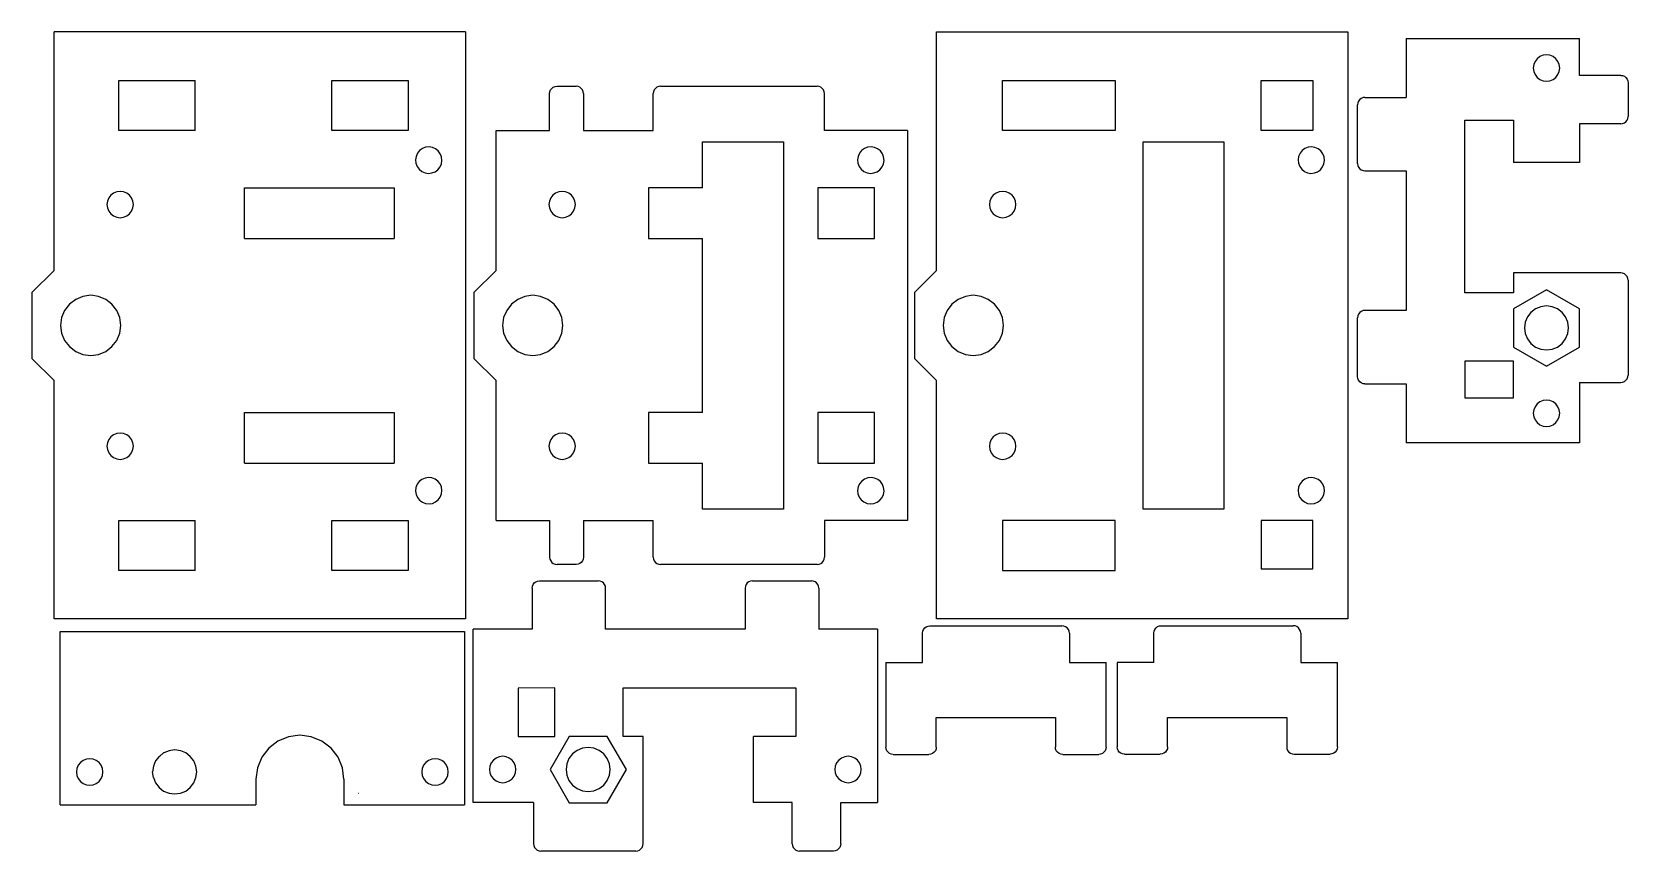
# Model space of a CAD drawing. Header units: inches. Extents: x -109 to 109, y -56 to 56.
import ezdxf

# ---------------------------------------------------------------- set-up
doc = ezdxf.new("R2010")
doc.units = ezdxf.units.IN
doc.header["$MEASUREMENT"] = 0

msp = doc.modelspace()

# ---------------------------------------------------------------- linework, layer by layer
for p, q in [((-49.6, 55.75), (-105.6, 55.75)), ((-105.6, 23.29), (-105.6, 55.75)), ((-49.6, 55.75), (-49.6, -24.15)), ((14.49, 55.75), (70.49, 55.75)), ((14.49, 23.29), (14.49, 55.75)), ((70.49, 55.75), (70.49, -24.15)), ((78.4, 54.84), (78.4, 46.84)), ((78.4, 54.84), (102, 54.84)), ((102, 49.84), (102, 54.84)), ((96.6, 52.4), (96.23, 52.11)), ((97.04, 52.58), (96.6, 52.4)), ((97.5, 52.64), (97.04, 52.58)), ((97.97, 52.58), (97.5, 52.64)), ((98.4, 52.4), (97.97, 52.58)), ((98.78, 52.11), (98.4, 52.4)), ((95.77, 51.31), (95.7, 50.84)), ((95.7, 50.84), (95.77, 50.37)), ((95.95, 51.74), (95.77, 51.31)), ((95.77, 50.37), (95.95, 49.94)), ((96.23, 52.11), (95.95, 51.74)), ((99.06, 51.74), (98.78, 52.11)), ((99.24, 51.31), (99.06, 51.74)), ((99.06, 49.94), (99.24, 50.37)), ((99.3, 50.84), (99.24, 51.31)), ((99.24, 50.37), (99.3, 50.84)), ((-96.8, 42.35), (-96.8, 49.15)), ((-96.8, 49.15), (-86.4, 49.15)), ((-86.4, 42.35), (-86.4, 49.15)), ((-67.8, 42.35), (-67.8, 49.15)), ((-67.8, 49.15), (-57.4, 49.15)), ((-57.4, 49.15), (-57.4, 42.35)), ((-38.12, 47.61), (-38.02, 47.85)), ((-38.02, 47.85), (-37.86, 48.06)), ((-37.86, 48.06), (-37.65, 48.22)), ((-37.65, 48.22), (-37.41, 48.32)), ((-37.41, 48.32), (-37.15, 48.35)), ((-37.15, 48.35), (-34.55, 48.35)), ((-34.29, 48.32), (-34.55, 48.35)), ((-34.05, 48.22), (-34.29, 48.32)), ((-33.84, 48.06), (-34.05, 48.22)), ((-33.69, 47.85), (-33.84, 48.06)), ((-33.59, 47.61), (-33.69, 47.85)), ((-23.92, 47.85), (-24.02, 47.61)), ((-23.76, 48.06), (-23.92, 47.85)), ((-23.55, 48.22), (-23.76, 48.06)), ((-23.31, 48.32), (-23.55, 48.22)), ((-23.05, 48.35), (-23.31, 48.32)), ((-23.05, 48.35), (-1.75, 48.35)), ((-1.49, 48.32), (-1.75, 48.35)), ((-1.25, 48.22), (-1.49, 48.32)), ((-1.05, 48.06), (-1.25, 48.22)), ((-0.89, 47.85), (-1.05, 48.06)), ((-0.79, 47.61), (-0.89, 47.85)), ((23.49, 42.35), (23.49, 49.15)), ((23.49, 49.15), (38.81, 49.15)), ((38.81, 49.15), (38.81, 42.35)), ((58.69, 42.35), (58.69, 49.15)), ((58.69, 49.15), (65.69, 49.15)), ((65.69, 49.15), (65.69, 42.35)), ((95.95, 49.94), (96.23, 49.57)), ((96.23, 49.57), (96.6, 49.28)), ((96.6, 49.28), (97.04, 49.1)), ((97.04, 49.1), (97.5, 49.04)), ((97.5, 49.04), (97.97, 49.1)), ((97.97, 49.1), (98.4, 49.28)), ((98.4, 49.28), (98.78, 49.57)), ((98.78, 49.57), (99.06, 49.94)), ((107.6, 49.84), (102, 49.84)), ((107.6, 49.84), (107.86, 49.81)), ((107.86, 49.81), (108.1, 49.71)), ((108.1, 49.71), (108.31, 49.55)), ((108.31, 49.55), (108.47, 49.34)), ((108.47, 49.34), (108.57, 49.1)), ((108.57, 49.1), (108.6, 48.84)), ((108.6, 48.84), (108.6, 44.24)), ((-38.15, 47.35), (-38.12, 47.61)), ((-38.15, 42.35), (-38.15, 47.35)), ((-33.55, 47.35), (-33.59, 47.61)), ((-33.55, 47.35), (-33.55, 42.35)), ((-24.02, 47.61), (-24.05, 47.35)), ((-24.05, 42.35), (-24.05, 47.35)), ((-0.75, 47.35), (-0.79, 47.61)), ((-0.75, 42.35), (-0.75, 47.35)), ((71.84, 46.1), (71.8, 45.84)), ((71.8, 37.84), (71.8, 45.84)), ((71.94, 46.34), (71.84, 46.1)), ((72.1, 46.55), (71.94, 46.34)), ((72.3, 46.71), (72.1, 46.55)), ((72.55, 46.81), (72.3, 46.71)), ((72.8, 46.84), (72.55, 46.81)), ((72.8, 46.84), (78.4, 46.84)), ((86.4, 20.24), (86.4, 43.74)), ((86.4, 43.74), (93, 43.74)), ((93, 43.74), (93, 37.96)), ((108.1, 43.37), (108.31, 43.53)), ((108.31, 43.53), (108.47, 43.74)), ((108.47, 43.74), (108.57, 43.98)), ((108.57, 43.98), (108.6, 44.24)), ((-86.4, 42.35), (-96.8, 42.35)), ((-57.4, 42.35), (-67.8, 42.35)), ((-45.45, 23.29), (-45.45, 42.35)), ((-45.45, 42.35), (-38.15, 42.35)), ((-33.55, 42.35), (-24.05, 42.35)), ((10.55, 42.35), (-0.75, 42.35)), ((10.55, 42.35), (10.55, -10.75)), ((38.81, 42.35), (23.49, 42.35)), ((65.69, 42.35), (58.69, 42.35)), ((102, 43.24), (102, 37.96)), ((107.6, 43.24), (102, 43.24)), ((107.6, 43.24), (107.86, 43.27)), ((107.86, 43.27), (108.1, 43.37)), ((-56.14, 39.24), (-56.33, 38.81)), ((-55.85, 39.6), (-56.14, 39.24)), ((-55.47, 39.88), (-55.85, 39.6)), ((-55.03, 40.05), (-55.47, 39.88)), ((-54.56, 40.1), (-55.03, 40.05)), ((-54.1, 40.03), (-54.56, 40.1)), ((-53.67, 39.84), (-54.1, 40.03)), ((-53.3, 39.55), (-53.67, 39.84)), ((-53.03, 39.17), (-53.3, 39.55)), ((-52.86, 38.73), (-53.03, 39.17)), ((-17.34, 34.55), (-17.34, 40.8)), ((-17.34, 40.8), (-6.34, 40.8)), ((-6.34, 40.8), (-6.34, -9.2)), ((4.01, 39.24), (3.82, 38.81)), ((4.3, 39.61), (4.01, 39.24)), ((4.68, 39.88), (4.3, 39.61)), ((5.12, 40.05), (4.68, 39.88)), ((5.59, 40.1), (5.12, 40.05)), ((6.05, 40.03), (5.59, 40.1)), ((6.48, 39.84), (6.05, 40.03)), ((6.85, 39.55), (6.48, 39.84)), ((7.13, 39.17), (6.85, 39.55)), ((7.3, 38.73), (7.13, 39.17)), ((42.61, -9.2), (42.61, 40.8)), ((42.61, 40.8), (53.61, 40.8)), ((53.61, 40.8), (53.61, -9.2)), ((63.96, 39.24), (63.77, 38.81)), ((64.25, 39.61), (63.96, 39.24)), ((64.63, 39.88), (64.25, 39.61)), ((65.07, 40.05), (64.63, 39.88)), ((65.54, 40.1), (65.07, 40.05)), ((66, 40.03), (65.54, 40.1)), ((66.43, 39.84), (66, 40.03)), ((66.8, 39.55), (66.43, 39.84)), ((67.07, 39.17), (66.8, 39.55)), ((67.24, 38.73), (67.07, 39.17)), ((-56.33, 38.81), (-56.4, 38.34)), ((-56.4, 38.34), (-56.35, 37.88)), ((-56.35, 37.88), (-56.18, 37.44)), ((-56.18, 37.44), (-55.91, 37.06)), ((-55.91, 37.06), (-55.54, 36.77)), ((-53.74, 36.73), (-53.36, 37)), ((-53.36, 37), (-53.07, 37.37)), ((-53.07, 37.37), (-52.88, 37.8)), ((-52.88, 37.8), (-52.81, 38.26)), ((-52.81, 38.26), (-52.86, 38.73)), ((3.82, 38.81), (3.75, 38.34)), ((3.75, 38.34), (3.8, 37.88)), ((3.8, 37.88), (3.97, 37.44)), ((3.97, 37.44), (4.25, 37.06)), ((4.25, 37.06), (4.61, 36.77)), ((6.41, 36.73), (6.79, 37)), ((6.79, 37), (7.09, 37.37)), ((7.09, 37.37), (7.27, 37.8)), ((7.27, 37.8), (7.35, 38.26)), ((7.35, 38.26), (7.3, 38.73)), ((63.77, 38.81), (63.7, 38.35)), ((63.7, 38.35), (63.75, 37.88)), ((63.75, 37.88), (63.92, 37.44)), ((63.92, 37.44), (64.19, 37.06)), ((64.19, 37.06), (64.56, 36.77)), ((66.36, 36.73), (66.74, 37)), ((66.74, 37), (67.03, 37.37)), ((67.03, 37.37), (67.22, 37.8)), ((67.22, 37.8), (67.29, 38.26)), ((67.29, 38.26), (67.24, 38.73)), ((71.8, 37.84), (71.84, 37.58)), ((71.84, 37.58), (71.94, 37.34)), ((71.94, 37.34), (72.1, 37.13)), ((72.1, 37.13), (72.3, 36.97)), ((72.3, 36.97), (72.55, 36.87)), ((102, 37.96), (93, 37.96)), ((-55.54, 36.77), (-55.11, 36.58)), ((-55.11, 36.58), (-54.64, 36.5)), ((-54.64, 36.5), (-54.18, 36.56)), ((-54.18, 36.56), (-53.74, 36.73)), ((4.61, 36.77), (5.04, 36.58)), ((5.04, 36.58), (5.51, 36.5)), ((5.51, 36.5), (5.97, 36.56)), ((5.97, 36.56), (6.41, 36.73)), ((64.56, 36.77), (64.99, 36.58)), ((64.99, 36.58), (65.45, 36.5)), ((65.45, 36.5), (65.92, 36.56)), ((65.92, 36.56), (66.36, 36.73)), ((72.55, 36.87), (72.8, 36.84)), ((72.8, 36.84), (78.4, 36.84)), ((78.4, 36.84), (78.4, 17.84)), ((-98.34, 32.72), (-98.4, 32.25)), ((-98.16, 33.15), (-98.34, 32.72)), ((-97.88, 33.53), (-98.16, 33.15)), ((-97.5, 33.81), (-97.88, 33.53)), ((-97.07, 33.99), (-97.5, 33.81)), ((-96.6, 34.05), (-97.07, 33.99)), ((-96.14, 33.99), (-96.6, 34.05)), ((-95.7, 33.81), (-96.14, 33.99)), ((-95.33, 33.53), (-95.7, 33.81)), ((-95.05, 33.15), (-95.33, 33.53)), ((-94.87, 32.72), (-95.05, 33.15)), ((-94.8, 32.25), (-94.87, 32.72)), ((-79.66, 34.55), (-59.29, 34.55)), ((-79.66, 27.65), (-79.66, 34.55)), ((-59.29, 34.55), (-59.29, 27.65)), ((-38.19, 32.72), (-38.25, 32.25)), ((-38.01, 33.15), (-38.19, 32.72)), ((-37.73, 33.53), (-38.01, 33.15)), ((-37.35, 33.81), (-37.73, 33.53)), ((-36.92, 33.99), (-37.35, 33.81)), ((-36.45, 34.05), (-36.92, 33.99)), ((-35.99, 33.99), (-36.45, 34.05)), ((-35.55, 33.81), (-35.99, 33.99)), ((-35.18, 33.53), (-35.55, 33.81)), ((-34.89, 33.15), (-35.18, 33.53)), ((-34.71, 32.72), (-34.89, 33.15)), ((-34.65, 32.25), (-34.71, 32.72)), ((-24.7, 34.55), (-24.7, 27.65)), ((-17.34, 34.55), (-24.7, 34.55)), ((-1.64, 34.55), (-1.64, 27.65)), ((6.06, 34.55), (-1.64, 34.55)), ((6.06, 27.65), (6.06, 34.55)), ((21.76, 32.72), (21.69, 32.25)), ((21.94, 33.15), (21.76, 32.72)), ((22.22, 33.53), (21.94, 33.15)), ((22.59, 33.81), (22.22, 33.53)), ((23.03, 33.99), (22.59, 33.81)), ((23.49, 34.05), (23.03, 33.99)), ((23.96, 33.99), (23.49, 34.05)), ((24.39, 33.81), (23.96, 33.99)), ((24.77, 33.53), (24.39, 33.81)), ((25.05, 33.15), (24.77, 33.53)), ((25.23, 32.72), (25.05, 33.15)), ((25.29, 32.25), (25.23, 32.72)), ((-98.4, 32.25), (-98.34, 31.79)), ((-98.34, 31.79), (-98.16, 31.35)), ((-98.16, 31.35), (-97.88, 30.98)), ((-97.88, 30.98), (-97.5, 30.7)), ((-97.5, 30.7), (-97.07, 30.52)), ((-97.07, 30.52), (-96.6, 30.45)), ((-96.6, 30.45), (-96.14, 30.52)), ((-96.14, 30.52), (-95.7, 30.7)), ((-95.7, 30.7), (-95.33, 30.98)), ((-95.33, 30.98), (-95.05, 31.35)), ((-95.05, 31.35), (-94.87, 31.79)), ((-94.87, 31.79), (-94.8, 32.25)), ((-38.25, 32.25), (-38.19, 31.79)), ((-38.19, 31.79), (-38.01, 31.35)), ((-38.01, 31.35), (-37.73, 30.98)), ((-37.73, 30.98), (-37.35, 30.7)), ((-37.35, 30.7), (-36.92, 30.52)), ((-36.92, 30.52), (-36.45, 30.45)), ((-36.45, 30.45), (-35.99, 30.52)), ((-35.99, 30.52), (-35.55, 30.7)), ((-35.55, 30.7), (-35.18, 30.98)), ((-35.18, 30.98), (-34.89, 31.35)), ((-34.89, 31.35), (-34.71, 31.79)), ((-34.71, 31.79), (-34.65, 32.25)), ((21.69, 32.25), (21.76, 31.79)), ((21.76, 31.79), (21.94, 31.35)), ((21.94, 31.35), (22.22, 30.98)), ((22.22, 30.98), (22.59, 30.7)), ((22.59, 30.7), (23.03, 30.52)), ((23.03, 30.52), (23.49, 30.45)), ((23.49, 30.45), (23.96, 30.52)), ((23.96, 30.52), (24.39, 30.7)), ((24.39, 30.7), (24.77, 30.98)), ((24.77, 30.98), (25.05, 31.35)), ((25.05, 31.35), (25.23, 31.79)), ((25.23, 31.79), (25.29, 32.25)), ((-79.66, 27.65), (-59.29, 27.65)), ((-24.7, 27.65), (-17.34, 27.65)), ((-17.34, 3.95), (-17.34, 27.65)), ((-1.64, 27.65), (6.06, 27.65)), ((-108.6, 20.29), (-105.6, 23.29)), ((-48.45, 20.29), (-45.45, 23.29)), ((11.49, 20.29), (14.49, 23.29)), ((107.6, 22.95), (93, 22.95)), ((93, 22.95), (93, 20.24)), ((107.86, 22.92), (107.6, 22.95)), ((108.1, 22.82), (107.86, 22.92)), ((108.31, 22.66), (108.1, 22.82)), ((108.47, 22.45), (108.31, 22.66)), ((108.57, 22.21), (108.47, 22.45)), ((108.6, 21.95), (108.57, 22.21)), ((108.6, 21.95), (108.6, 9.04)), ((-108.6, 20.29), (-108.6, 11.32)), ((-101.67, 19.76), (-102.65, 19.35)), ((-100.6, 19.9), (-101.67, 19.76)), ((-99.54, 19.76), (-100.6, 19.9)), ((-98.55, 19.35), (-99.54, 19.76)), ((-48.45, 20.29), (-48.45, 15.83)), ((-41.51, 19.76), (-42.5, 19.35)), ((-40.45, 19.9), (-41.51, 19.76)), ((-39.39, 19.76), (-40.45, 19.9)), ((-38.4, 19.35), (-39.39, 19.76)), ((11.49, 20.29), (11.49, 11.32)), ((18.43, 19.76), (17.44, 19.35)), ((19.49, 19.9), (18.43, 19.76)), ((20.56, 19.76), (19.49, 19.9)), ((21.54, 19.35), (20.56, 19.76)), ((93, 20.24), (86.4, 20.24)), ((97.5, 20.65), (93, 18.06)), ((102, 18.06), (97.5, 20.65)), ((-104.16, 17.85), (-104.57, 16.87)), ((-103.5, 18.7), (-104.16, 17.85)), ((-102.65, 19.35), (-103.5, 18.7)), ((-97.71, 18.7), (-98.55, 19.35)), ((-97.05, 17.85), (-97.71, 18.7)), ((-96.64, 16.87), (-97.05, 17.85)), ((-44, 17.85), (-44.41, 16.87)), ((-43.35, 18.7), (-44, 17.85)), ((-42.5, 19.35), (-43.35, 18.7)), ((-37.55, 18.7), (-38.4, 19.35)), ((-36.9, 17.85), (-37.55, 18.7)), ((-36.49, 16.87), (-36.9, 17.85)), ((15.94, 17.85), (15.53, 16.87)), ((16.6, 18.7), (15.94, 17.85)), ((17.44, 19.35), (16.6, 18.7)), ((22.39, 18.7), (21.54, 19.35)), ((23.05, 17.85), (22.39, 18.7)), ((23.46, 16.87), (23.05, 17.85)), ((72.1, 17.55), (71.94, 17.34)), ((72.3, 17.71), (72.1, 17.55)), ((72.55, 17.81), (72.3, 17.71)), ((72.8, 17.84), (72.55, 17.81)), ((78.4, 17.84), (72.8, 17.84)), ((93, 18.06), (93, 12.86)), ((95.38, 17.58), (94.91, 16.96)), ((96, 18.06), (95.38, 17.58)), ((96.73, 18.35), (96, 18.06)), ((97.5, 18.46), (96.73, 18.35)), ((98.28, 18.35), (97.5, 18.46)), ((99, 18.06), (98.28, 18.35)), ((99.63, 17.58), (99, 18.06)), ((100.1, 16.96), (99.63, 17.58)), ((102, 12.86), (102, 18.06)), ((-104.57, 16.87), (-104.7, 15.8)), ((-104.7, 15.8), (-104.57, 14.74)), ((-96.5, 15.8), (-96.64, 16.87)), ((-96.64, 14.74), (-96.5, 15.8)), ((-48.45, 15.83), (-48.46, 15.8)), ((-48.46, 15.8), (-48.45, 15.78)), ((-48.45, 15.78), (-48.45, 11.32)), ((-44.41, 16.87), (-44.55, 15.8)), ((-44.55, 15.8), (-44.41, 14.74)), ((-36.35, 15.8), (-36.49, 16.87)), ((-36.49, 14.74), (-36.35, 15.8)), ((15.53, 16.87), (15.39, 15.8)), ((15.39, 15.8), (15.53, 14.74)), ((23.59, 15.8), (23.46, 16.87)), ((23.46, 14.74), (23.59, 15.8)), ((71.84, 17.1), (71.8, 16.84)), ((71.8, 8.84), (71.8, 16.84)), ((71.94, 17.34), (71.84, 17.1)), ((94.61, 16.23), (94.5, 15.46)), ((94.5, 15.46), (94.61, 14.68)), ((94.91, 16.96), (94.61, 16.23)), ((100.4, 16.23), (100.1, 16.96)), ((100.5, 15.46), (100.4, 16.23)), ((100.4, 14.68), (100.5, 15.46)), ((-104.57, 14.74), (-104.16, 13.75)), ((-104.16, 13.75), (-103.5, 12.91)), ((-97.71, 12.91), (-97.05, 13.75)), ((-97.05, 13.75), (-96.64, 14.74)), ((-44.41, 14.74), (-44, 13.75)), ((-44, 13.75), (-43.35, 12.91)), ((-37.55, 12.91), (-36.9, 13.75)), ((-36.9, 13.75), (-36.49, 14.74)), ((15.53, 14.74), (15.94, 13.75)), ((15.94, 13.75), (16.6, 12.91)), ((22.39, 12.91), (23.05, 13.75)), ((23.05, 13.75), (23.46, 14.74)), ((94.61, 14.68), (94.91, 13.96)), ((94.91, 13.96), (95.38, 13.34)), ((95.38, 13.34), (96, 12.86)), ((99, 12.86), (99.63, 13.34)), ((99.63, 13.34), (100.1, 13.96)), ((100.1, 13.96), (100.4, 14.68)), ((-108.6, 11.32), (-105.6, 8.32)), ((-103.5, 12.91), (-102.65, 12.25)), ((-102.65, 12.25), (-101.67, 11.84)), ((-101.67, 11.84), (-100.6, 11.7)), ((-100.6, 11.7), (-99.54, 11.84)), ((-99.54, 11.84), (-98.55, 12.25)), ((-98.55, 12.25), (-97.71, 12.91)), ((-48.45, 11.32), (-45.45, 8.32)), ((-43.35, 12.91), (-42.5, 12.25)), ((-42.5, 12.25), (-41.51, 11.84)), ((-41.51, 11.84), (-40.45, 11.7)), ((-40.45, 11.7), (-39.39, 11.84)), ((-39.39, 11.84), (-38.4, 12.25)), ((-38.4, 12.25), (-37.55, 12.91)), ((11.49, 11.32), (14.49, 8.32)), ((16.6, 12.91), (17.44, 12.25)), ((17.44, 12.25), (18.43, 11.84)), ((18.43, 11.84), (19.49, 11.7)), ((19.49, 11.7), (20.56, 11.84)), ((20.56, 11.84), (21.54, 12.25)), ((21.54, 12.25), (22.39, 12.91)), ((93, 10.94), (86.4, 10.94)), ((86.4, 10.94), (86.41, 5.94)), ((93, 12.86), (97.5, 10.26)), ((93.01, 5.94), (93, 10.94)), ((96, 12.86), (96.73, 12.56)), ((96.73, 12.56), (97.5, 12.46)), ((97.5, 10.26), (102, 12.86)), ((97.5, 12.46), (98.28, 12.56)), ((98.28, 12.56), (99, 12.86)), ((71.84, 8.58), (71.8, 8.84)), ((108.47, 8.54), (108.57, 8.78)), ((108.57, 8.78), (108.6, 9.04)), ((-105.6, -24.15), (-105.6, 8.32)), ((-45.45, -10.75), (-45.45, 8.32)), ((14.49, -24.15), (14.49, 8.32)), ((71.94, 8.34), (71.84, 8.58)), ((72.1, 8.13), (71.94, 8.34)), ((72.3, 7.97), (72.1, 8.13)), ((72.55, 7.87), (72.3, 7.97)), ((72.8, 7.84), (72.55, 7.87)), ((72.8, 7.84), (78.4, 7.84)), ((78.4, 7.84), (78.4, -0.16)), ((102, 8.04), (102, -0.16)), ((102, 8.04), (107.6, 8.04)), ((107.6, 8.04), (107.86, 8.07)), ((107.86, 8.07), (108.1, 8.17)), ((108.1, 8.17), (108.31, 8.33)), ((108.31, 8.33), (108.47, 8.54)), ((86.41, 5.94), (93.01, 5.94)), ((95.95, 4.74), (95.77, 4.31)), ((96.23, 5.11), (95.95, 4.74)), ((96.6, 5.4), (96.23, 5.11)), ((97.04, 5.58), (96.6, 5.4)), ((97.5, 5.64), (97.04, 5.58)), ((97.97, 5.58), (97.5, 5.64)), ((98.4, 5.4), (97.97, 5.58)), ((98.78, 5.11), (98.4, 5.4)), ((99.06, 4.74), (98.78, 5.11)), ((99.24, 4.31), (99.06, 4.74)), ((-79.66, -2.95), (-79.66, 3.95)), ((-79.66, 3.95), (-59.29, 3.95)), ((-59.29, 3.95), (-59.29, -2.95)), ((-17.34, 3.95), (-24.7, 3.95)), ((-24.7, 3.95), (-24.7, -2.95)), ((-1.64, 3.95), (-1.64, -2.95)), ((6.06, 3.95), (-1.64, 3.95)), ((6.06, -2.95), (6.06, 3.95)), ((95.77, 4.31), (95.7, 3.84)), ((95.7, 3.84), (95.77, 3.37)), ((95.77, 3.37), (95.95, 2.94)), ((95.95, 2.94), (96.23, 2.57)), ((96.23, 2.57), (96.6, 2.28)), ((96.6, 2.28), (97.04, 2.1)), ((97.97, 2.1), (98.4, 2.28)), ((98.4, 2.28), (98.78, 2.57)), ((98.78, 2.57), (99.06, 2.94)), ((99.06, 2.94), (99.24, 3.37)), ((99.3, 3.84), (99.24, 4.31)), ((99.24, 3.37), (99.3, 3.84)), ((-98.16, 0.25), (-98.34, -0.18)), ((-97.88, 0.63), (-98.16, 0.25)), ((-97.5, 0.91), (-97.88, 0.63)), ((-97.07, 1.09), (-97.5, 0.91)), ((-96.6, 1.15), (-97.07, 1.09)), ((-96.14, 1.09), (-96.6, 1.15)), ((-95.7, 0.91), (-96.14, 1.09)), ((-95.33, 0.63), (-95.7, 0.91)), ((-95.05, 0.25), (-95.33, 0.63)), ((-94.87, -0.18), (-95.05, 0.25)), ((-38.01, 0.25), (-38.19, -0.18)), ((-37.73, 0.63), (-38.01, 0.25)), ((-37.35, 0.91), (-37.73, 0.63)), ((-36.92, 1.09), (-37.35, 0.91)), ((-36.45, 1.15), (-36.92, 1.09)), ((-35.99, 1.09), (-36.45, 1.15)), ((-35.55, 0.91), (-35.99, 1.09)), ((-35.18, 0.63), (-35.55, 0.91)), ((-34.89, 0.25), (-35.18, 0.63)), ((-34.71, -0.18), (-34.89, 0.25)), ((21.94, 0.25), (21.76, -0.18)), ((22.22, 0.63), (21.94, 0.25)), ((22.59, 0.91), (22.22, 0.63)), ((23.03, 1.09), (22.59, 0.91)), ((23.49, 1.15), (23.03, 1.09)), ((23.96, 1.09), (23.49, 1.15)), ((24.39, 0.91), (23.96, 1.09)), ((24.77, 0.63), (24.39, 0.91)), ((25.05, 0.25), (24.77, 0.63)), ((25.23, -0.18), (25.05, 0.25)), ((97.04, 2.1), (97.5, 2.04)), ((97.5, 2.04), (97.97, 2.1)), ((-98.34, -0.18), (-98.4, -0.65)), ((-98.4, -0.65), (-98.34, -1.11)), ((-98.34, -1.11), (-98.16, -1.55)), ((-98.16, -1.55), (-97.88, -1.92)), ((-97.88, -1.92), (-97.5, -2.2)), ((-95.7, -2.2), (-95.33, -1.92)), ((-95.33, -1.92), (-95.05, -1.55)), ((-95.05, -1.55), (-94.87, -1.11)), ((-94.8, -0.65), (-94.87, -0.18)), ((-94.87, -1.11), (-94.8, -0.65)), ((-38.19, -0.18), (-38.25, -0.65)), ((-38.25, -0.65), (-38.19, -1.11)), ((-38.19, -1.11), (-38.01, -1.55)), ((-38.01, -1.55), (-37.73, -1.92)), ((-37.73, -1.92), (-37.35, -2.2)), ((-35.55, -2.2), (-35.18, -1.92)), ((-35.18, -1.92), (-34.89, -1.55)), ((-34.89, -1.55), (-34.71, -1.11)), ((-34.65, -0.65), (-34.71, -0.18)), ((-34.71, -1.11), (-34.65, -0.65)), ((21.76, -0.18), (21.69, -0.65)), ((21.69, -0.65), (21.76, -1.11)), ((21.76, -1.11), (21.94, -1.55)), ((21.94, -1.55), (22.22, -1.92)), ((22.22, -1.92), (22.59, -2.2)), ((24.39, -2.2), (24.77, -1.92)), ((24.77, -1.92), (25.05, -1.55)), ((25.05, -1.55), (25.23, -1.11)), ((25.29, -0.65), (25.23, -0.18)), ((25.23, -1.11), (25.29, -0.65)), ((102, -0.16), (78.4, -0.16)), ((-97.5, -2.2), (-97.07, -2.38)), ((-97.07, -2.38), (-96.6, -2.45)), ((-96.6, -2.45), (-96.14, -2.38)), ((-96.14, -2.38), (-95.7, -2.2)), ((-79.66, -2.95), (-59.29, -2.95)), ((-37.35, -2.2), (-36.92, -2.38)), ((-36.92, -2.38), (-36.45, -2.45)), ((-36.45, -2.45), (-35.99, -2.38)), ((-35.99, -2.38), (-35.55, -2.2)), ((-24.7, -2.95), (-17.34, -2.95)), ((-17.34, -9.2), (-17.34, -2.95)), ((-1.64, -2.95), (6.06, -2.95)), ((22.59, -2.2), (23.03, -2.38)), ((23.03, -2.38), (23.49, -2.45)), ((23.49, -2.45), (23.96, -2.38)), ((23.96, -2.38), (24.39, -2.2)), ((-56.35, -6.27), (-56.4, -6.74)), ((-56.18, -5.83), (-56.35, -6.27)), ((-55.91, -5.45), (-56.18, -5.83)), ((-55.54, -5.16), (-55.91, -5.45)), ((-55.11, -4.97), (-55.54, -5.16)), ((-54.64, -4.9), (-55.11, -4.97)), ((-54.18, -4.95), (-54.64, -4.9)), ((-53.74, -5.12), (-54.18, -4.95)), ((-53.36, -5.4), (-53.74, -5.12)), ((-53.07, -5.76), (-53.36, -5.4)), ((-52.88, -6.19), (-53.07, -5.76)), ((-52.81, -6.66), (-52.88, -6.19)), ((3.82, -6.19), (3.75, -6.65)), ((4.01, -5.76), (3.82, -6.19)), ((4.31, -5.39), (4.01, -5.76)), ((4.69, -5.11), (4.31, -5.39)), ((5.13, -4.95), (4.69, -5.11)), ((5.59, -4.9), (5.13, -4.95)), ((6.06, -4.97), (5.59, -4.9)), ((6.49, -5.16), (6.06, -4.97)), ((6.85, -5.46), (6.49, -5.16)), ((7.13, -5.84), (6.85, -5.46)), ((7.3, -6.27), (7.13, -5.84)), ((7.35, -6.74), (7.3, -6.27)), ((63.77, -6.19), (63.7, -6.65)), ((63.96, -5.76), (63.77, -6.19)), ((64.25, -5.39), (63.96, -5.76)), ((64.63, -5.12), (64.25, -5.39)), ((65.07, -4.95), (64.63, -5.12)), ((65.54, -4.9), (65.07, -4.95)), ((66, -4.97), (65.54, -4.9)), ((66.43, -5.16), (66, -4.97)), ((66.8, -5.45), (66.43, -5.16)), ((67.07, -5.83), (66.8, -5.45)), ((67.24, -6.27), (67.07, -5.83)), ((67.29, -6.74), (67.24, -6.27)), ((-56.4, -6.74), (-56.33, -7.2)), ((-56.33, -7.2), (-56.14, -7.63)), ((-56.14, -7.63), (-55.85, -8)), ((-55.85, -8), (-55.47, -8.27)), ((-55.47, -8.27), (-55.03, -8.44)), ((-55.03, -8.44), (-54.56, -8.5)), ((-54.56, -8.5), (-54.1, -8.42)), ((-54.1, -8.42), (-53.67, -8.23)), ((-53.67, -8.23), (-53.3, -7.94)), ((-53.3, -7.94), (-53.03, -7.56)), ((-53.03, -7.56), (-52.86, -7.12)), ((-52.86, -7.12), (-52.81, -6.66)), ((3.75, -6.65), (3.8, -7.12)), ((3.8, -7.12), (3.97, -7.56)), ((3.97, -7.56), (4.24, -7.94)), ((4.24, -7.94), (4.61, -8.23)), ((4.61, -8.23), (5.04, -8.42)), ((5.04, -8.42), (5.5, -8.5)), ((5.5, -8.5), (5.97, -8.45)), ((5.97, -8.45), (6.41, -8.28)), ((6.41, -8.28), (6.79, -8)), ((6.79, -8), (7.08, -7.64)), ((7.08, -7.64), (7.27, -7.21)), ((7.27, -7.21), (7.35, -6.74)), ((63.7, -6.65), (63.75, -7.12)), ((63.75, -7.12), (63.91, -7.56)), ((63.91, -7.56), (64.19, -7.94)), ((64.19, -7.94), (64.56, -8.23)), ((64.56, -8.23), (64.99, -8.42)), ((64.99, -8.42), (65.45, -8.5)), ((65.45, -8.5), (65.92, -8.45)), ((65.92, -8.45), (66.36, -8.28)), ((66.36, -8.28), (66.74, -8)), ((66.74, -8), (67.03, -7.63)), ((67.03, -7.63), (67.22, -7.2)), ((67.22, -7.2), (67.29, -6.74)), ((-96.8, -17.55), (-96.8, -10.75)), ((-96.8, -10.75), (-86.4, -10.75)), ((-86.4, -17.55), (-86.4, -10.75)), ((-67.8, -17.55), (-67.8, -10.75)), ((-67.8, -10.75), (-57.4, -10.75)), ((-57.4, -10.75), (-57.4, -17.55)), ((-45.45, -10.75), (-38.15, -10.75)), ((-38.15, -10.75), (-38.15, -15.75)), ((-33.55, -10.75), (-33.55, -15.75)), ((-33.55, -10.75), (-24.05, -10.75)), ((-24.05, -15.75), (-24.05, -10.75)), ((-6.34, -9.2), (-17.34, -9.2)), ((10.55, -10.75), (-0.75, -10.75)), ((-0.75, -10.75), (-0.75, -15.75)), ((23.49, -10.75), (23.49, -17.55)), ((38.81, -10.75), (23.49, -10.75)), ((38.81, -17.55), (38.81, -10.75)), ((53.61, -9.2), (42.61, -9.2)), ((58.69, -10.75), (58.69, -17.35)), ((65.69, -10.75), (58.69, -10.75)), ((65.69, -17.35), (65.69, -10.75)), ((-38.15, -15.75), (-38.11, -16.01)), ((-38.11, -16.01), (-38.01, -16.25)), ((-38.01, -16.25), (-37.85, -16.45)), ((-37.85, -16.45), (-37.65, -16.61)), ((-37.65, -16.61), (-37.41, -16.71)), ((-37.41, -16.71), (-37.15, -16.75)), ((-34.55, -16.75), (-37.15, -16.75)), ((-34.29, -16.71), (-34.55, -16.75)), ((-34.05, -16.61), (-34.29, -16.71)), ((-33.85, -16.45), (-34.05, -16.61)), ((-33.69, -16.25), (-33.85, -16.45)), ((-33.59, -16), (-33.69, -16.25)), ((-33.55, -15.75), (-33.59, -16)), ((-24.05, -15.75), (-24.02, -16)), ((-24.02, -16), (-23.92, -16.25)), ((-23.92, -16.25), (-23.76, -16.45)), ((-23.76, -16.45), (-23.55, -16.61)), ((-23.55, -16.61), (-23.31, -16.71)), ((-23.31, -16.71), (-23.05, -16.75)), ((-1.75, -16.75), (-23.05, -16.75)), ((-1.75, -16.75), (-1.49, -16.71)), ((-1.49, -16.71), (-1.25, -16.61)), ((-1.25, -16.61), (-1.05, -16.45)), ((-1.05, -16.45), (-0.89, -16.25)), ((-0.89, -16.25), (-0.79, -16)), ((-0.79, -16), (-0.75, -15.75)), ((58.69, -17.35), (65.69, -17.35)), ((-86.4, -17.55), (-96.8, -17.55)), ((-57.4, -17.55), (-67.8, -17.55)), ((-40.5, -19.7), (-40.4, -19.45)), ((-40.4, -19.45), (-40.25, -19.25)), ((-40.25, -19.25), (-40.04, -19.09)), ((-40.04, -19.09), (-39.8, -18.99)), ((-39.8, -18.99), (-39.54, -18.95)), ((-39.54, -18.95), (-31.54, -18.95)), ((-31.28, -18.99), (-31.54, -18.95)), ((-31.04, -19.09), (-31.28, -18.99)), ((-30.83, -19.25), (-31.04, -19.09)), ((-30.67, -19.45), (-30.83, -19.25)), ((-30.57, -19.7), (-30.67, -19.45)), ((-11.4, -19.45), (-11.5, -19.7)), ((-11.25, -19.25), (-11.4, -19.45)), ((-11.04, -19.09), (-11.25, -19.25)), ((-10.8, -18.99), (-11.04, -19.09)), ((-10.54, -18.95), (-10.8, -18.99)), ((-10.54, -18.95), (-2.54, -18.95)), ((-2.28, -18.99), (-2.54, -18.95)), ((-2.04, -19.09), (-2.28, -18.99)), ((-1.83, -19.25), (-2.04, -19.09)), ((-1.67, -19.45), (-1.83, -19.25)), ((-1.57, -19.7), (-1.67, -19.45)), ((23.49, -17.55), (38.81, -17.55)), ((-40.54, -19.95), (-40.5, -19.7)), ((-40.54, -19.95), (-40.54, -25.55)), ((-30.54, -19.95), (-30.57, -19.7)), ((-30.54, -25.55), (-30.54, -19.95)), ((-11.5, -19.7), (-11.54, -19.95)), ((-11.54, -19.95), (-11.54, -25.55)), ((-1.54, -19.95), (-1.57, -19.7)), ((-1.54, -19.95), (-1.54, -25.55)), ((-49.6, -24.15), (-105.6, -24.15)), ((-104.74, -25.88), (-49.74, -25.88)), ((-104.74, -49.48), (-104.74, -25.88)), ((-49.74, -25.88), (-49.74, -49.48)), ((-40.54, -25.55), (-48.54, -25.55)), ((-48.54, -49.15), (-48.54, -25.55)), ((-11.54, -25.55), (-30.54, -25.55)), ((6.46, -25.55), (-1.54, -25.55)), ((6.46, -25.55), (6.46, -49.15)), ((12.6, -26.09), (12.64, -25.83)), ((12.64, -25.83), (12.74, -25.59)), ((12.74, -25.59), (12.9, -25.38)), ((12.9, -25.38), (13.1, -25.22)), ((13.1, -25.22), (13.34, -25.12)), ((13.34, -25.12), (13.6, -25.09)), ((13.6, -25.09), (31.57, -25.09)), ((70.49, -24.15), (14.49, -24.15)), ((31.83, -25.12), (31.57, -25.09)), ((32.07, -25.22), (31.83, -25.12)), ((32.28, -25.38), (32.07, -25.22)), ((32.44, -25.59), (32.28, -25.38)), ((32.54, -25.83), (32.44, -25.59)), ((32.57, -26.09), (32.54, -25.83)), ((44.08, -26.07), (44.11, -25.81)), ((44.11, -25.81), (44.21, -25.57)), ((44.21, -25.57), (44.37, -25.36)), ((44.37, -25.36), (44.58, -25.2)), ((44.58, -25.2), (44.82, -25.1)), ((44.82, -25.1), (45.08, -25.07)), ((45.08, -25.07), (63.05, -25.07)), ((63.3, -25.1), (63.05, -25.07)), ((63.55, -25.2), (63.3, -25.1)), ((63.75, -25.36), (63.55, -25.2)), ((63.91, -25.57), (63.75, -25.36)), ((64.01, -25.81), (63.91, -25.57)), ((64.05, -26.07), (64.01, -25.81)), ((12.6, -30.09), (12.6, -26.09)), ((32.57, -26.09), (32.57, -30.09)), ((44.08, -30.07), (44.08, -26.07)), ((64.05, -26.07), (64.05, -30.07)), ((7.6, -30.09), (12.6, -30.09)), ((7.6, -30.09), (7.6, -41.59)), ((32.57, -30.09), (37.57, -30.09)), ((37.57, -41.59), (37.57, -30.09)), ((39.08, -30.07), (39.08, -41.57)), ((44.08, -30.07), (39.08, -30.07)), ((64.05, -30.07), (69.05, -30.07)), ((69.05, -41.57), (69.05, -30.07)), ((-37.44, -33.55), (-42.44, -33.56)), ((-42.44, -33.56), (-42.43, -40.16)), ((-37.43, -40.15), (-37.44, -33.55)), ((-28.14, -33.55), (-4.64, -33.55)), ((-28.14, -40.15), (-28.14, -33.55)), ((-4.64, -33.55), (-4.64, -40.15)), ((14.47, -41.59), (14.47, -37.59)), ((14.47, -37.59), (30.67, -37.59)), ((30.67, -37.59), (30.67, -41.59)), ((45.95, -37.57), (62.15, -37.57)), ((45.95, -41.57), (45.95, -37.57)), ((62.15, -37.57), (62.15, -41.57)), ((-75.14, -40.79), (-76.38, -41.74)), ((-73.69, -40.19), (-75.14, -40.79)), ((-72.14, -39.98), (-73.69, -40.19)), ((-70.59, -40.19), (-72.14, -39.98)), ((-69.14, -40.79), (-70.59, -40.19)), ((-67.9, -41.74), (-69.14, -40.79)), ((-42.43, -40.16), (-37.43, -40.15)), ((-35.5, -40.17), (-38.1, -44.67)), ((-30.31, -40.17), (-35.5, -40.17)), ((-27.71, -44.67), (-30.31, -40.17)), ((-25.43, -40.15), (-28.14, -40.15)), ((-25.43, -54.75), (-25.43, -40.15)), ((-4.64, -40.15), (-10.42, -40.15)), ((-10.42, -49.15), (-10.42, -40.15)), ((-101.64, -43.43), (-102.01, -43.71)), ((-101.2, -43.25), (-101.64, -43.43)), ((-100.74, -43.18), (-101.2, -43.25)), ((-100.27, -43.25), (-100.74, -43.18)), ((-99.84, -43.43), (-100.27, -43.25)), ((-99.47, -43.71), (-99.84, -43.43)), ((-91.3, -42.86), (-91.77, -43.48)), ((-91.26, -42.86), (-91.3, -42.86)), ((-90.68, -42.39), (-91.26, -42.86)), ((-90.64, -42.39), (-90.68, -42.39)), ((-89.95, -42.09), (-90.64, -42.39)), ((-89.92, -42.09), (-89.95, -42.09)), ((-89.18, -41.98), (-89.92, -42.09)), ((-89.14, -41.98), (-89.18, -41.98)), ((-88.4, -42.09), (-89.14, -41.98)), ((-88.36, -42.09), (-88.4, -42.09)), ((-87.68, -42.39), (-88.36, -42.09)), ((-87.64, -42.39), (-87.68, -42.39)), ((-87.05, -42.86), (-87.64, -42.39)), ((-86.58, -43.48), (-87.05, -42.86)), ((-77.34, -42.98), (-77.93, -44.43)), ((-76.38, -41.74), (-77.34, -42.98)), ((-66.94, -42.98), (-67.9, -41.74)), ((-66.34, -44.43), (-66.94, -42.98)), ((-54.64, -43.43), (-55.01, -43.71)), ((-54.2, -43.25), (-54.64, -43.43)), ((-53.74, -43.18), (-54.2, -43.25)), ((-53.27, -43.25), (-53.74, -43.18)), ((-52.84, -43.43), (-53.27, -43.25)), ((-52.47, -43.71), (-52.84, -43.43)), ((-45.81, -43.38), (-46.1, -43.75)), ((-45.44, -43.1), (-45.81, -43.38)), ((-45, -42.92), (-45.44, -43.1)), ((-44.54, -42.85), (-45, -42.92)), ((-44.07, -42.92), (-44.54, -42.85)), ((-43.64, -43.1), (-44.07, -42.92)), ((-43.27, -43.38), (-43.64, -43.1)), ((-42.98, -43.75), (-43.27, -43.38)), ((-35.52, -43.15), (-35.82, -43.88)), ((-35.04, -42.53), (-35.52, -43.15)), ((-34.42, -42.06), (-35.04, -42.53)), ((-33.7, -41.76), (-34.42, -42.06)), ((-32.92, -41.65), (-33.7, -41.76)), ((-32.14, -41.76), (-32.92, -41.65)), ((-31.42, -42.06), (-32.14, -41.76)), ((-30.8, -42.53), (-31.42, -42.06)), ((-30.32, -43.15), (-30.8, -42.53)), ((-30.02, -43.88), (-30.32, -43.15)), ((1.19, -43.38), (0.9, -43.75)), ((1.56, -43.1), (1.19, -43.38)), ((2, -42.92), (1.56, -43.1)), ((2.46, -42.85), (2, -42.92)), ((2.93, -42.92), (2.46, -42.85)), ((3.36, -43.1), (2.93, -42.92)), ((3.73, -43.38), (3.36, -43.1)), ((4.02, -43.75), (3.73, -43.38)), ((7.64, -41.85), (7.6, -41.59)), ((7.74, -42.09), (7.64, -41.85)), ((7.9, -42.29), (7.74, -42.09)), ((8.1, -42.45), (7.9, -42.29)), ((8.34, -42.55), (8.1, -42.45)), ((8.6, -42.59), (8.34, -42.55)), ((8.6, -42.59), (13.47, -42.59)), ((13.73, -42.55), (13.47, -42.59)), ((13.97, -42.45), (13.73, -42.55)), ((14.18, -42.29), (13.97, -42.45)), ((14.34, -42.09), (14.18, -42.29)), ((14.44, -41.85), (14.34, -42.09)), ((14.47, -41.59), (14.44, -41.85)), ((30.7, -41.85), (30.67, -41.59)), ((30.8, -42.09), (30.7, -41.85)), ((30.96, -42.29), (30.8, -42.09)), ((31.17, -42.45), (30.96, -42.29)), ((31.41, -42.55), (31.17, -42.45)), ((31.67, -42.59), (31.41, -42.55)), ((31.67, -42.59), (36.57, -42.59)), ((36.83, -42.55), (36.57, -42.59)), ((37.07, -42.45), (36.83, -42.55)), ((37.28, -42.29), (37.07, -42.45)), ((37.44, -42.09), (37.28, -42.29)), ((37.54, -41.85), (37.44, -42.09)), ((37.57, -41.59), (37.54, -41.85)), ((39.11, -41.83), (39.08, -41.57)), ((39.21, -42.07), (39.11, -41.83)), ((39.37, -42.28), (39.21, -42.07)), ((39.58, -42.43), (39.37, -42.28)), ((39.82, -42.53), (39.58, -42.43)), ((40.08, -42.57), (39.82, -42.53)), ((40.08, -42.57), (44.95, -42.57)), ((45.2, -42.53), (44.95, -42.57)), ((45.45, -42.43), (45.2, -42.53)), ((45.65, -42.28), (45.45, -42.43)), ((45.81, -42.07), (45.65, -42.28)), ((45.91, -41.83), (45.81, -42.07)), ((45.95, -41.57), (45.91, -41.83)), ((62.15, -41.57), (62.18, -41.83)), ((62.18, -41.83), (62.28, -42.07)), ((62.28, -42.07), (62.44, -42.28)), ((62.44, -42.28), (62.65, -42.43)), ((62.65, -42.43), (62.89, -42.53)), ((62.89, -42.53), (63.15, -42.57)), ((63.15, -42.57), (68.05, -42.57)), ((68.3, -42.53), (68.05, -42.57)), ((68.55, -42.43), (68.3, -42.53)), ((68.75, -42.28), (68.55, -42.43)), ((68.91, -42.07), (68.75, -42.28)), ((69.01, -41.83), (68.91, -42.07)), ((69.05, -41.57), (69.01, -41.83)), ((-102.48, -44.52), (-102.54, -44.98)), ((-102.54, -44.98), (-102.48, -45.45)), ((-102.3, -44.08), (-102.48, -44.52)), ((-102.48, -45.45), (-102.3, -45.88)), ((-102.01, -43.71), (-102.3, -44.08)), ((-99.18, -44.08), (-99.47, -43.71)), ((-99, -44.52), (-99.18, -44.08)), ((-99.18, -45.88), (-99, -45.45)), ((-98.94, -44.98), (-99, -44.52)), ((-99, -45.45), (-98.94, -44.98)), ((-92.07, -44.21), (-92.18, -44.98)), ((-92.07, -45.76), (-92.18, -44.98)), ((-91.77, -43.48), (-92.07, -44.21)), ((-86.28, -44.21), (-86.58, -43.48)), ((-86.18, -44.98), (-86.28, -44.21)), ((-86.28, -45.76), (-86.18, -44.98)), ((-77.93, -44.43), (-78.14, -45.98)), ((-66.14, -45.98), (-66.34, -44.43)), ((-55.48, -44.52), (-55.54, -44.98)), ((-55.54, -44.98), (-55.48, -45.45)), ((-55.3, -44.08), (-55.48, -44.52)), ((-55.48, -45.45), (-55.3, -45.88)), ((-55.01, -43.71), (-55.3, -44.08)), ((-52.18, -44.08), (-52.47, -43.71)), ((-52, -44.52), (-52.18, -44.08)), ((-52.18, -45.88), (-52, -45.45)), ((-51.94, -44.98), (-52, -44.52)), ((-52, -45.45), (-51.94, -44.98)), ((-46.28, -44.19), (-46.34, -44.65)), ((-46.34, -44.65), (-46.28, -45.12)), ((-46.1, -43.75), (-46.28, -44.19)), ((-46.28, -45.12), (-46.1, -45.55)), ((-46.1, -45.55), (-45.81, -45.93)), ((-43.27, -45.93), (-42.98, -45.55)), ((-42.8, -44.19), (-42.98, -43.75)), ((-42.98, -45.55), (-42.8, -45.12)), ((-42.74, -44.65), (-42.8, -44.19)), ((-42.8, -45.12), (-42.74, -44.65)), ((-38.1, -44.67), (-35.5, -49.17)), ((-35.82, -43.88), (-35.92, -44.65)), ((-35.92, -44.65), (-35.82, -45.43)), ((-35.82, -45.43), (-35.52, -46.15)), ((-30.32, -46.15), (-30.02, -45.43)), ((-30.31, -49.17), (-27.71, -44.67)), ((-29.92, -44.65), (-30.02, -43.88)), ((-30.02, -45.43), (-29.92, -44.65)), ((0.72, -44.19), (0.66, -44.65)), ((0.66, -44.65), (0.72, -45.12)), ((0.9, -43.75), (0.72, -44.19)), ((0.72, -45.12), (0.9, -45.55)), ((0.9, -45.55), (1.19, -45.93)), ((3.73, -45.93), (4.02, -45.55)), ((4.2, -44.19), (4.02, -43.75)), ((4.02, -45.55), (4.2, -45.12)), ((4.26, -44.65), (4.2, -44.19)), ((4.2, -45.12), (4.26, -44.65)), ((-102.3, -45.88), (-102.01, -46.26)), ((-102.01, -46.26), (-101.64, -46.54)), ((-101.64, -46.54), (-101.2, -46.72)), ((-101.2, -46.72), (-100.74, -46.78)), ((-100.74, -46.78), (-100.27, -46.72)), ((-100.27, -46.72), (-99.84, -46.54)), ((-99.84, -46.54), (-99.47, -46.26)), ((-99.47, -46.26), (-99.18, -45.88)), ((-92.07, -45.76), (-91.77, -46.48)), ((-91.77, -46.48), (-91.3, -47.11)), ((-91.3, -47.11), (-90.68, -47.58)), ((-90.68, -47.58), (-89.95, -47.88)), ((-88.4, -47.88), (-87.68, -47.58)), ((-87.68, -47.58), (-87.05, -47.11)), ((-87.05, -47.11), (-86.58, -46.48)), ((-86.58, -46.48), (-86.28, -45.76)), ((-78.14, -45.98), (-78.14, -49.48)), ((-66.14, -45.98), (-66.14, -49.48)), ((-55.3, -45.88), (-55.01, -46.26)), ((-55.01, -46.26), (-54.64, -46.54)), ((-54.64, -46.54), (-54.2, -46.72)), ((-54.2, -46.72), (-53.74, -46.78)), ((-53.74, -46.78), (-53.27, -46.72)), ((-53.27, -46.72), (-52.84, -46.54)), ((-52.84, -46.54), (-52.47, -46.26)), ((-52.47, -46.26), (-52.18, -45.88)), ((-45.81, -45.93), (-45.44, -46.21)), ((-45.44, -46.21), (-45, -46.39)), ((-45, -46.39), (-44.54, -46.45)), ((-44.54, -46.45), (-44.07, -46.39)), ((-44.07, -46.39), (-43.64, -46.21)), ((-43.64, -46.21), (-43.27, -45.93)), ((-35.52, -46.15), (-35.04, -46.78)), ((-35.04, -46.78), (-34.42, -47.25)), ((-34.42, -47.25), (-33.7, -47.55)), ((-33.7, -47.55), (-32.92, -47.65)), ((-32.92, -47.65), (-32.14, -47.55)), ((-32.14, -47.55), (-31.42, -47.25)), ((-31.42, -47.25), (-30.8, -46.78)), ((-30.8, -46.78), (-30.32, -46.15)), ((1.19, -45.93), (1.56, -46.21)), ((1.56, -46.21), (2, -46.39)), ((2, -46.39), (2.46, -46.45)), ((2.46, -46.45), (2.93, -46.39)), ((2.93, -46.39), (3.36, -46.21)), ((3.36, -46.21), (3.73, -45.93)), ((-104.74, -49.48), (-78.14, -49.48)), ((-89.95, -47.88), (-89.18, -47.98)), ((-89.18, -47.98), (-88.4, -47.88)), ((-66.14, -49.48), (-49.74, -49.48)), ((-64.16, -47.86), (-64.12, -47.86)), ((-40.34, -49.15), (-48.54, -49.15)), ((-40.34, -49.15), (-40.34, -54.75)), ((-35.5, -49.17), (-30.31, -49.17)), ((-5.14, -49.15), (-10.42, -49.15)), ((-5.14, -54.75), (-5.14, -49.15)), ((1.46, -54.75), (1.46, -49.15)), ((1.46, -49.15), (6.46, -49.15)), ((-40.34, -54.75), (-40.3, -55.01)), ((-40.3, -55.01), (-40.2, -55.25)), ((-40.2, -55.25), (-40.05, -55.46)), ((-40.05, -55.46), (-39.84, -55.62)), ((-39.84, -55.62), (-39.6, -55.72)), ((-39.6, -55.72), (-39.34, -55.75)), ((-26.43, -55.75), (-39.34, -55.75)), ((-26.43, -55.75), (-26.17, -55.72)), ((-26.17, -55.72), (-25.93, -55.62)), ((-25.93, -55.62), (-25.72, -55.46)), ((-25.72, -55.46), (-25.56, -55.25)), ((-25.56, -55.25), (-25.46, -55.01)), ((-25.46, -55.01), (-25.43, -54.75)), ((-5.14, -54.75), (-5.1, -55.01)), ((-5.1, -55.01), (-5, -55.25)), ((-5, -55.25), (-4.85, -55.46)), ((-4.85, -55.46), (-4.64, -55.62)), ((-4.64, -55.62), (-4.4, -55.72)), ((-4.4, -55.72), (-4.14, -55.75)), ((0.46, -55.75), (-4.14, -55.75)), ((0.72, -55.72), (0.46, -55.75)), ((0.96, -55.62), (0.72, -55.72)), ((1.17, -55.46), (0.96, -55.62)), ((1.33, -55.25), (1.17, -55.46)), ((1.43, -55.01), (1.33, -55.25)), ((1.46, -54.75), (1.43, -55.01))]:
    msp.add_line(p, q)

doc.saveas('drawing.dxf')
